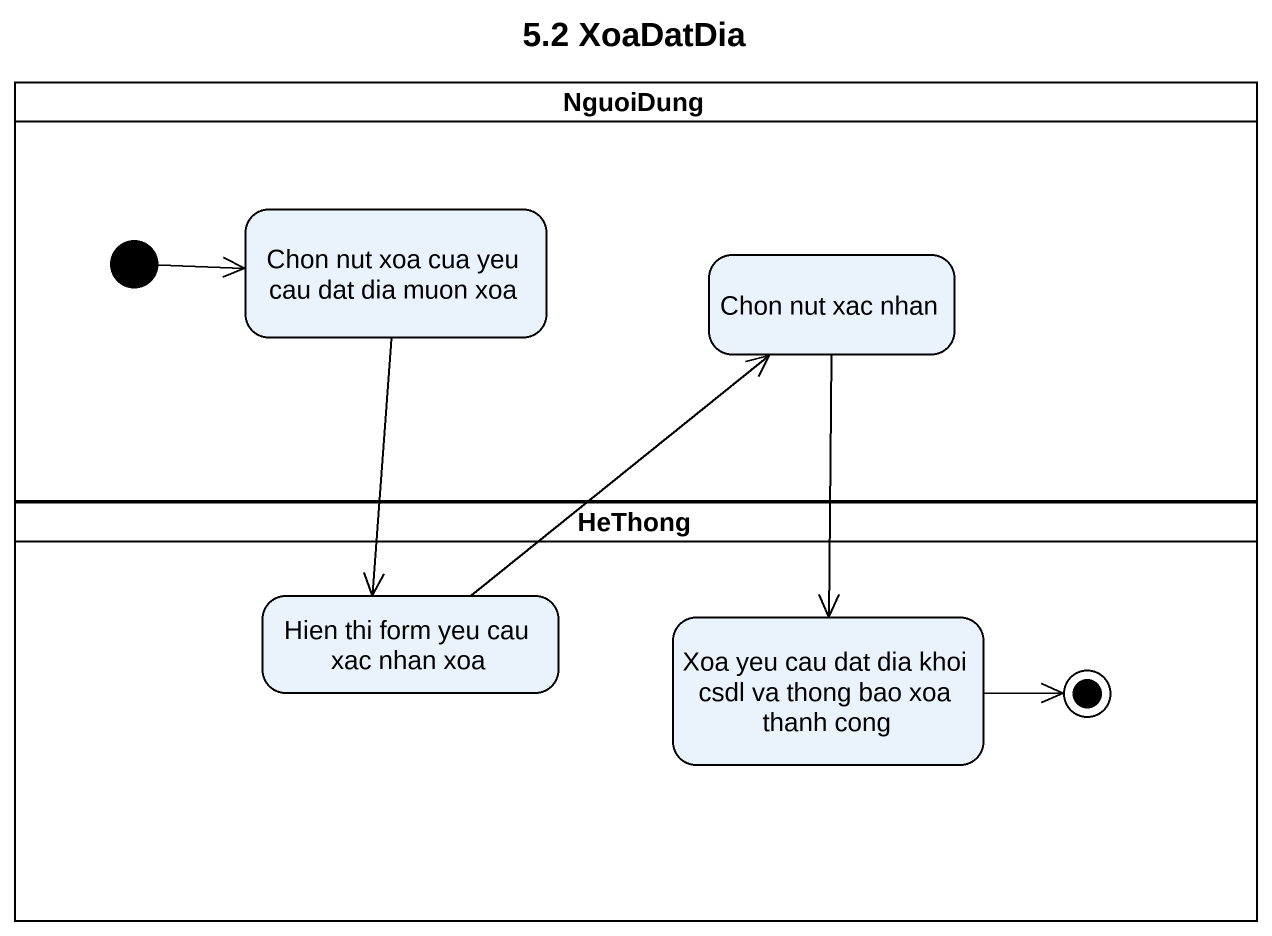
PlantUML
@startuml
title 5.2 XoaDatDia
hide empty description
state NguoiDung <<partition>> {
  state "Chon nut xoa cua yeu cau dat dia muon xoa" as Chon_nut_xoa_cua_yeu_cau
  state "Chon nut xac nhan" as Chon_nut_xac_nhan
  [*] -right-> Chon_nut_xoa_cua_yeu_cau
}
state HeThong <<partition>> {
  state "Hien thi form yeu cau xac nhan xoa" as Hien_thi_form_yeu_cau_xac
  state "Xoa yeu cau dat dia khoi csdl va thong bao xoa thanh cong" as Xoa_yeu_cau_dat_dia_khoi
  Xoa_yeu_cau_dat_dia_khoi -right-> [*]
}
Chon_nut_xoa_cua_yeu_cau --> Hien_thi_form_yeu_cau_xac
Chon_nut_xac_nhan --> Xoa_yeu_cau_dat_dia_khoi
Hien_thi_form_yeu_cau_xac -up-> Chon_nut_xac_nhan
@enduml
